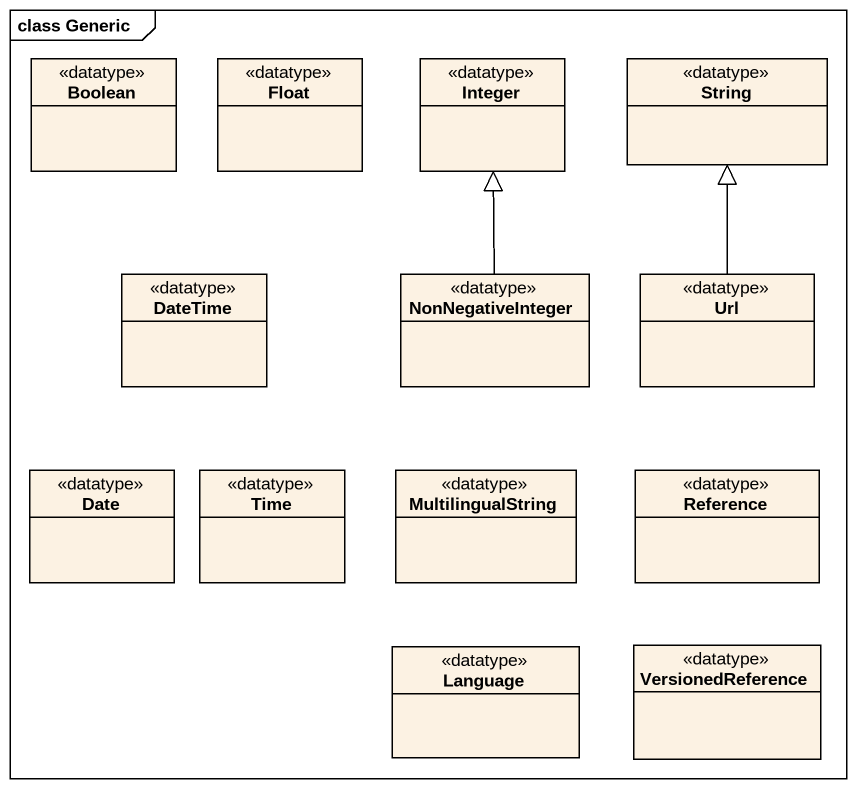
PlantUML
@startuml
mainframe class Generic
hide circle
hide empty members
class Boolean <<datatype>>
class Float <<datatype>>
class Integer <<datatype>>
class String <<datatype>>
class DateTime <<datatype>>
class NonNegativeInteger <<datatype>>
class Url <<datatype>>
class Date <<datatype>>
class Time <<datatype>>
class MultilingualString <<datatype>>
class Reference <<datatype>>
class Language <<datatype>>
class VersionedReference <<datatype>>
NonNegativeInteger -up-|> Integer
Url -up-|> String
@enduml
